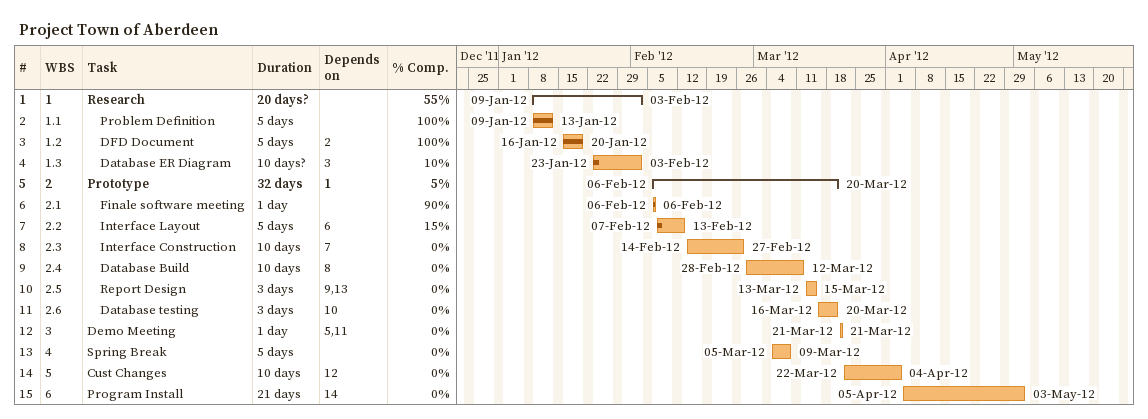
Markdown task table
Project Town of Aberdeen

| ID | WBS | Task | Duration | Start | Finish | Predecessors | % complete |
|---|---|---|---|---|---|---|---|
| 1 | 1 | **Research** | 20d? | 2012-01-09 | 2012-02-03 |  | 55 |
| 2 | 1.1 | Problem Definition | 5d | 2012-01-09 | 2012-01-13 |  | 100 |
| 3 | 1.2 | DFD Document | 5d | 2012-01-16 | 2012-01-20 | 2 | 100 |
| 4 | 1.3 | Database ER Diagram | 10d? | 2012-01-23 | 2012-02-03 | 3 | 10 |
| 5 | 2 | **Prototype** | 32d | 2012-02-06 | 2012-03-20 | 1 | 5 |
| 6 | 2.1 | Finale software meeting | 1d | 2012-02-06 | 2012-02-06 |  | 90 |
| 7 | 2.2 | Interface Layout | 5d | 2012-02-07 | 2012-02-13 | 6 | 15 |
| 8 | 2.3 | Interface Construction | 10d | 2012-02-14 | 2012-02-27 | 7 | 0 |
| 9 | 2.4 | Database Build | 10d | 2012-02-28 | 2012-03-12 | 8 | 0 |
| 10 | 2.5 | Report Design | 3d | 2012-03-13 | 2012-03-15 | 9, 13 | 0 |
| 11 | 2.6 | Database testing | 3d | 2012-03-16 | 2012-03-20 | 10 | 0 |
| 12 | 3 | Demo Meeting | 1d | 2012-03-21 | 2012-03-21 | 5, 11 | 0 |
| 13 | 4 | Spring Break | 5d | 2012-03-05 | 2012-03-09 |  | 0 |
| 14 | 5 | Cust Changes | 10d | 2012-03-22 | 2012-04-04 | 12 | 0 |
| 15 | 6 | Program Install | 21d | 2012-04-05 | 2012-05-03 | 14 | 0 |
